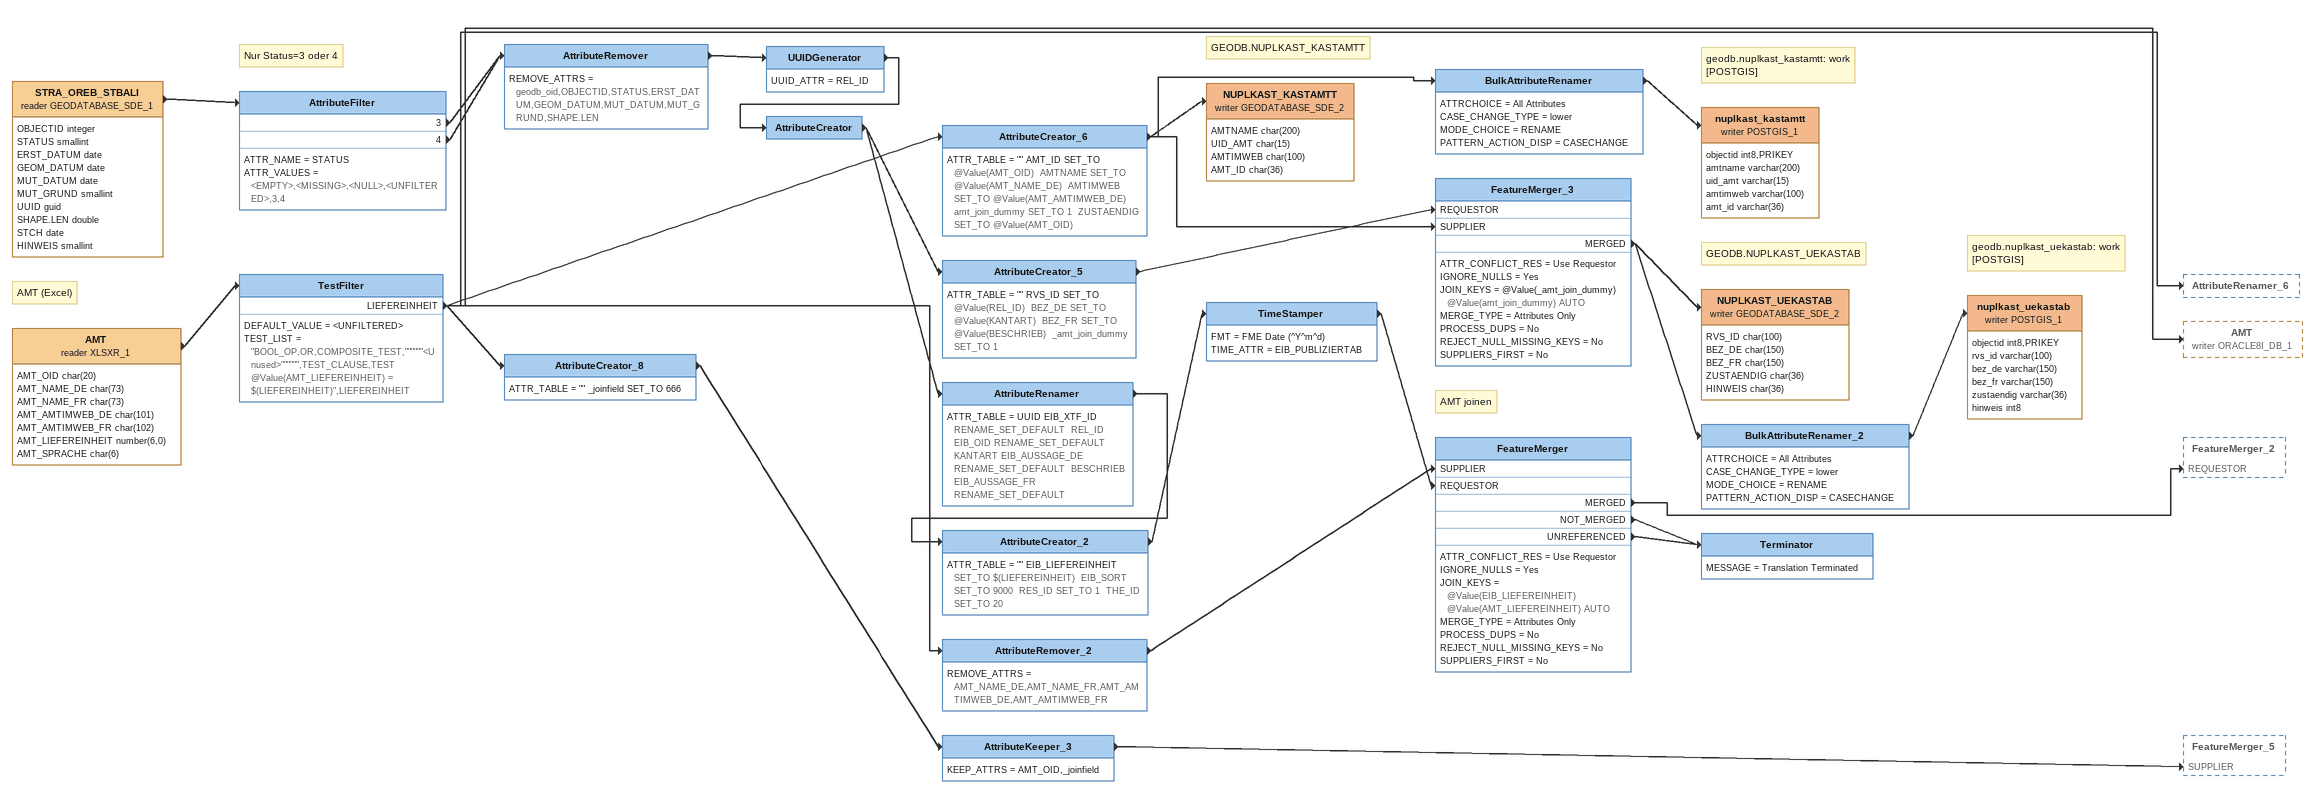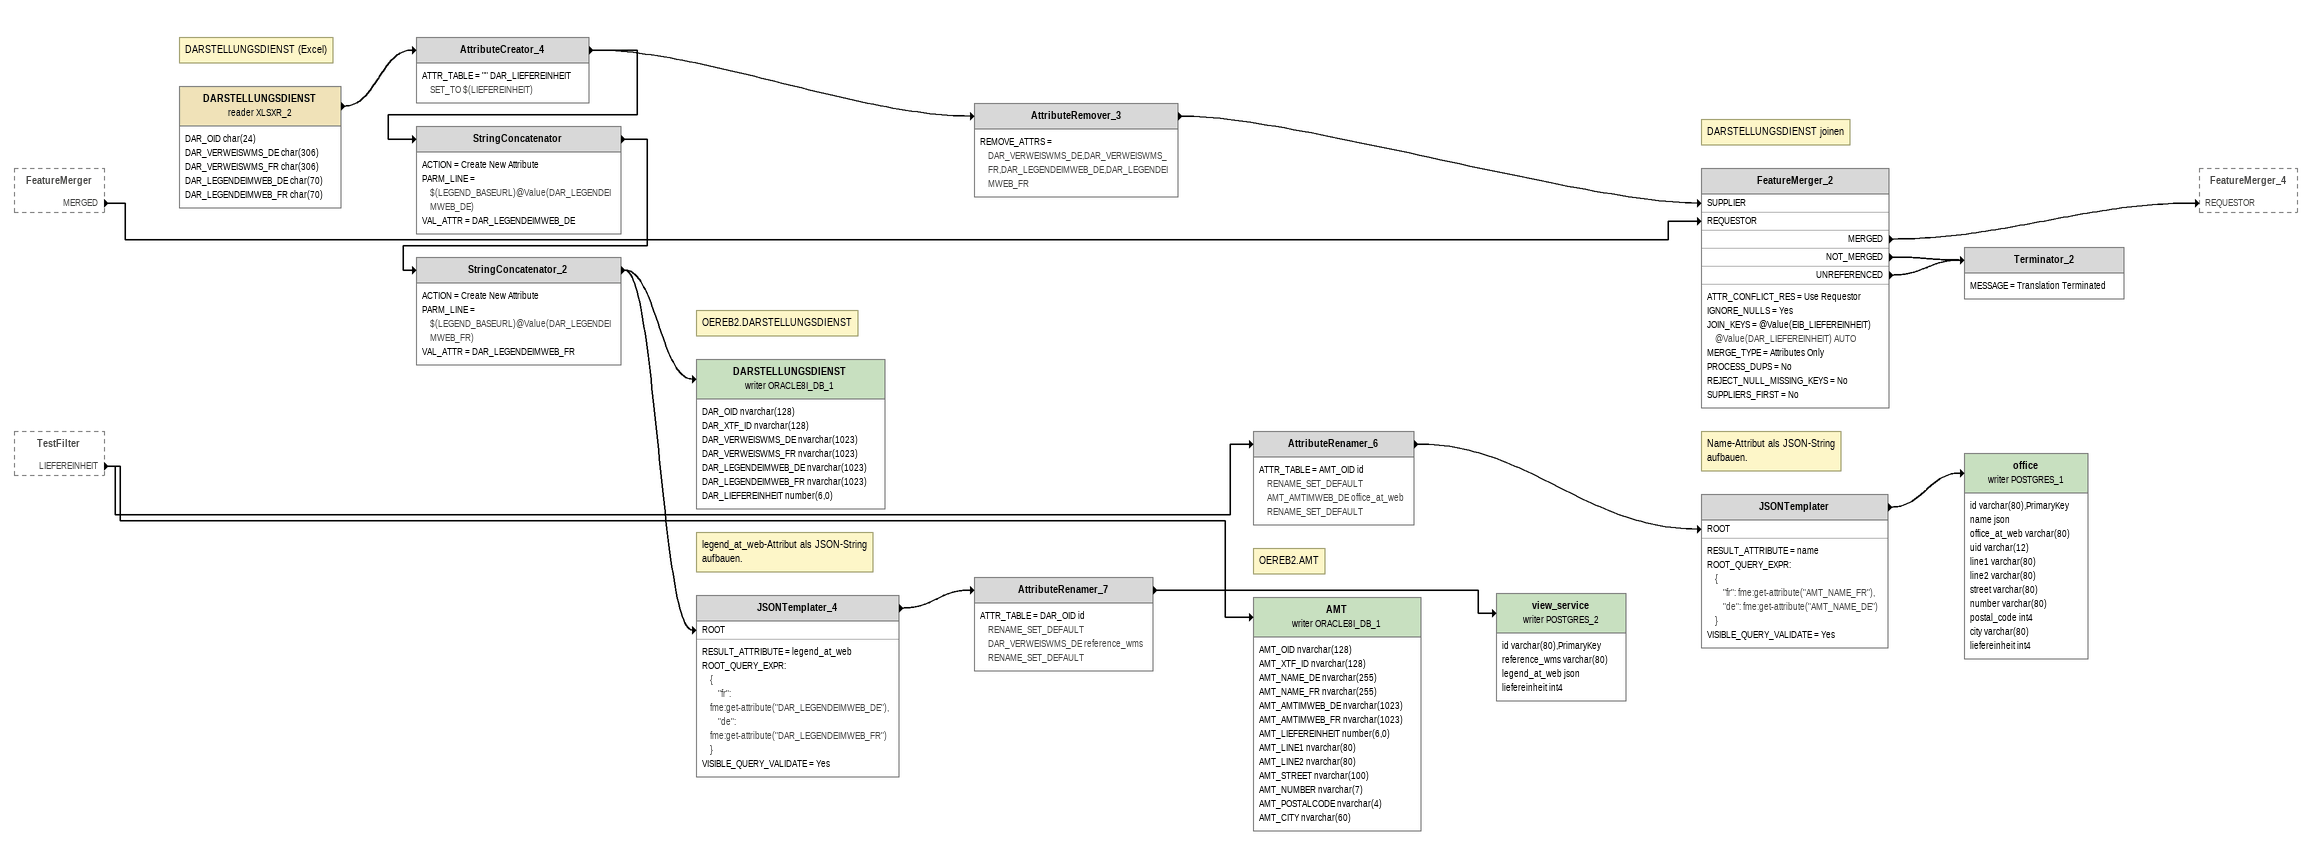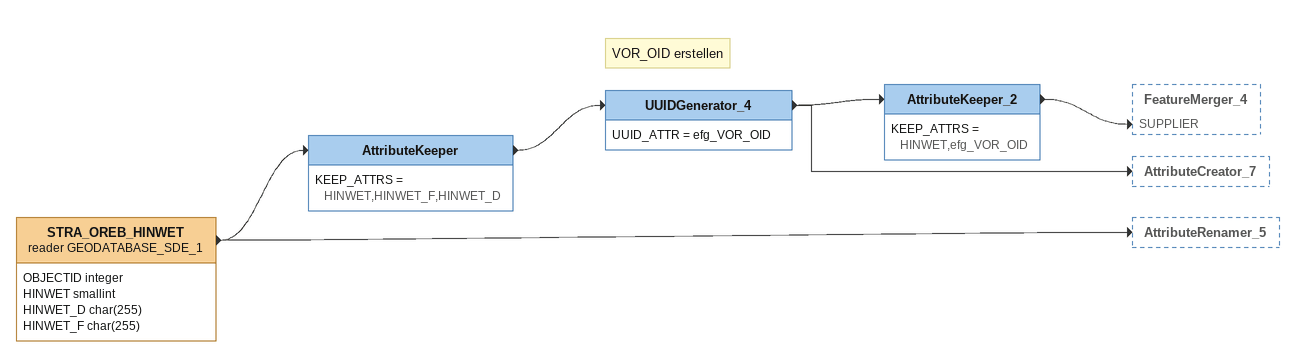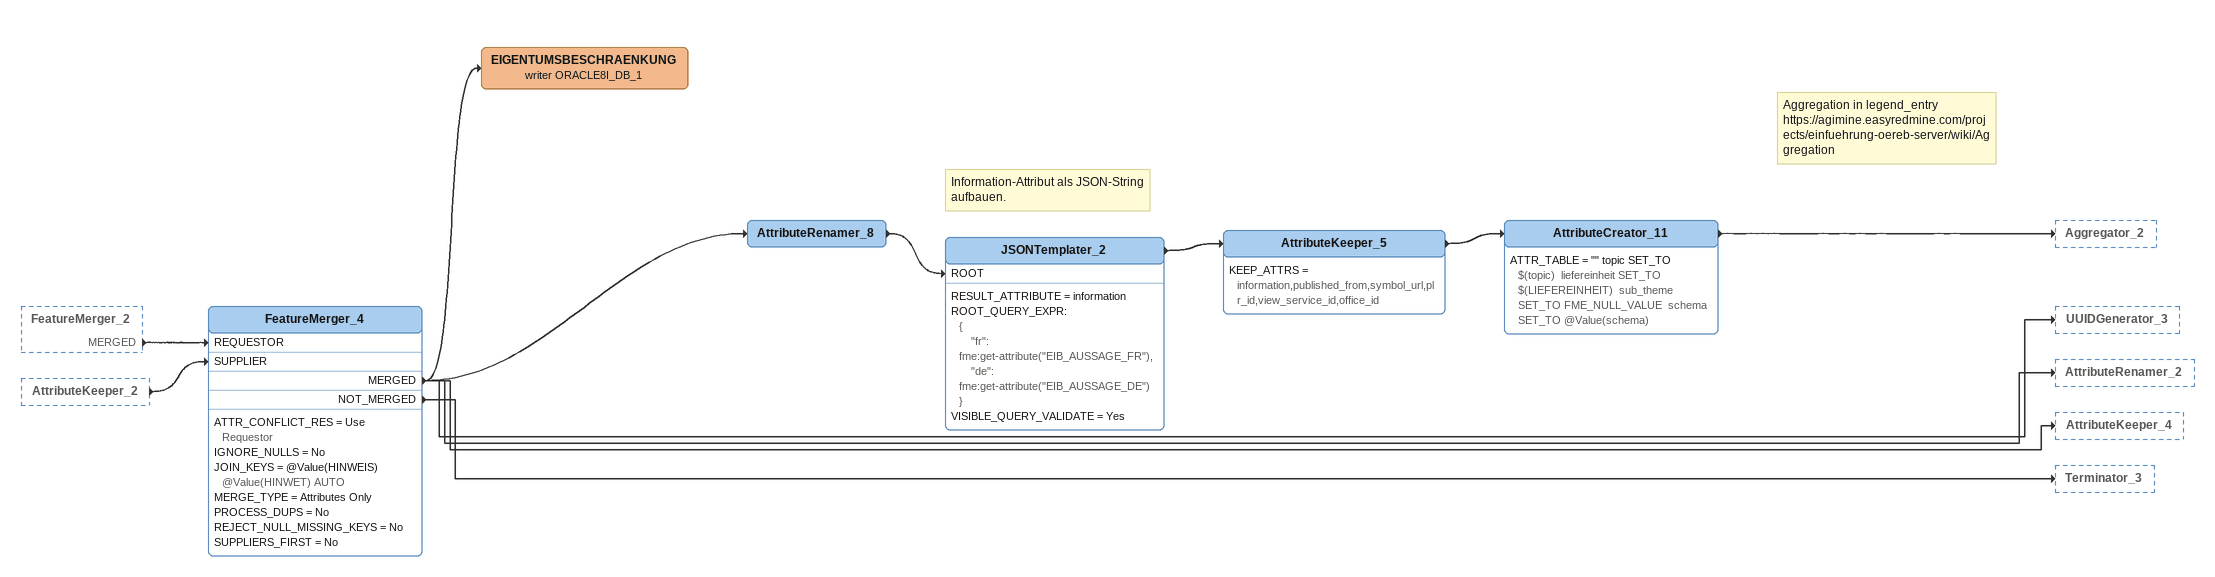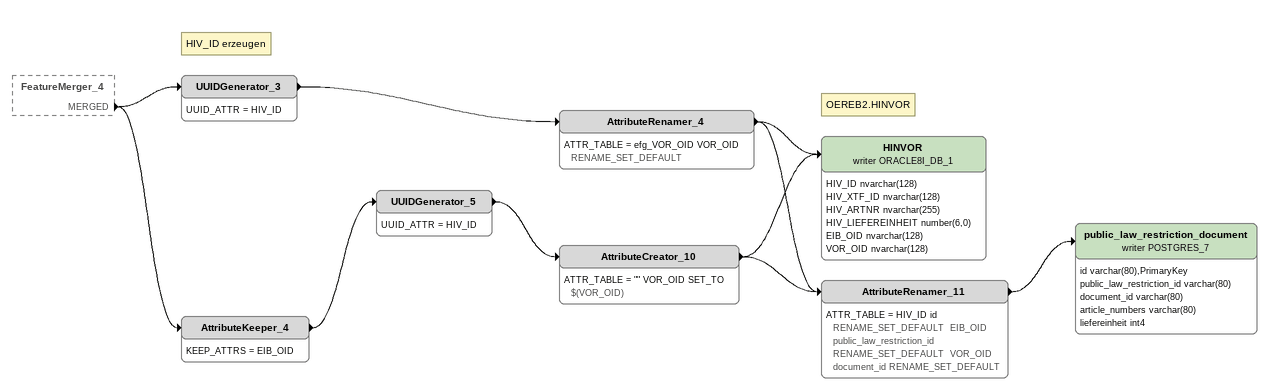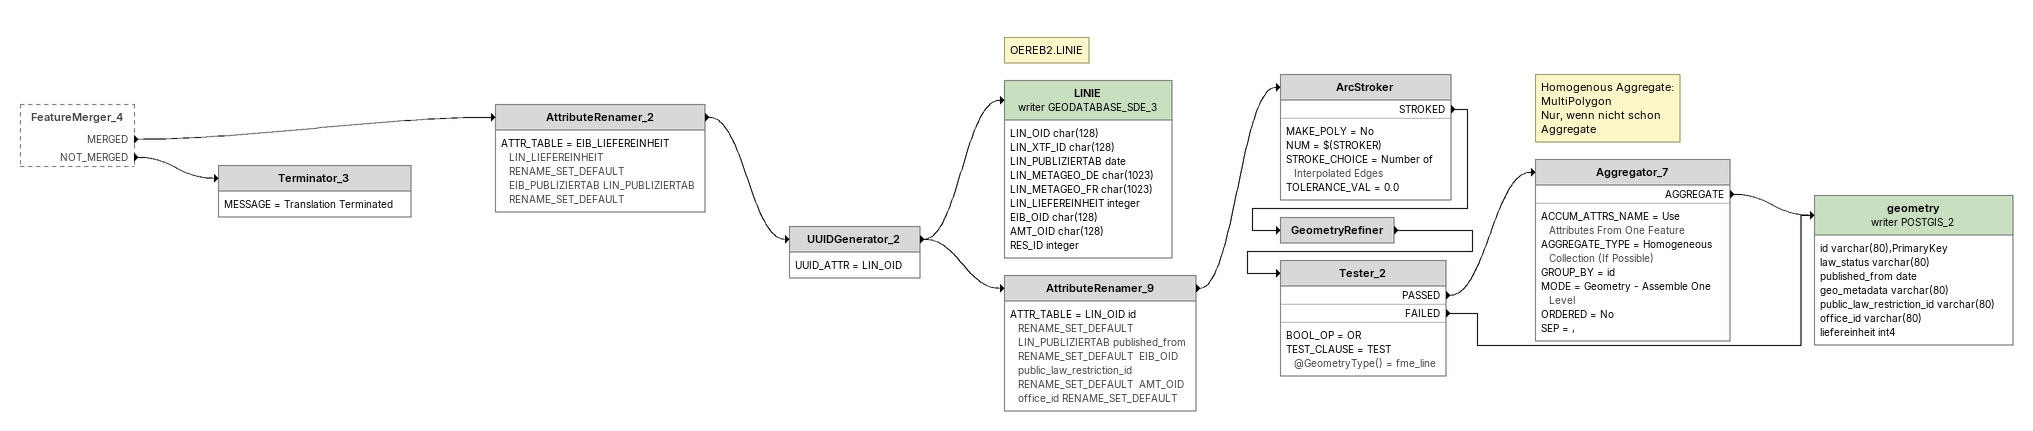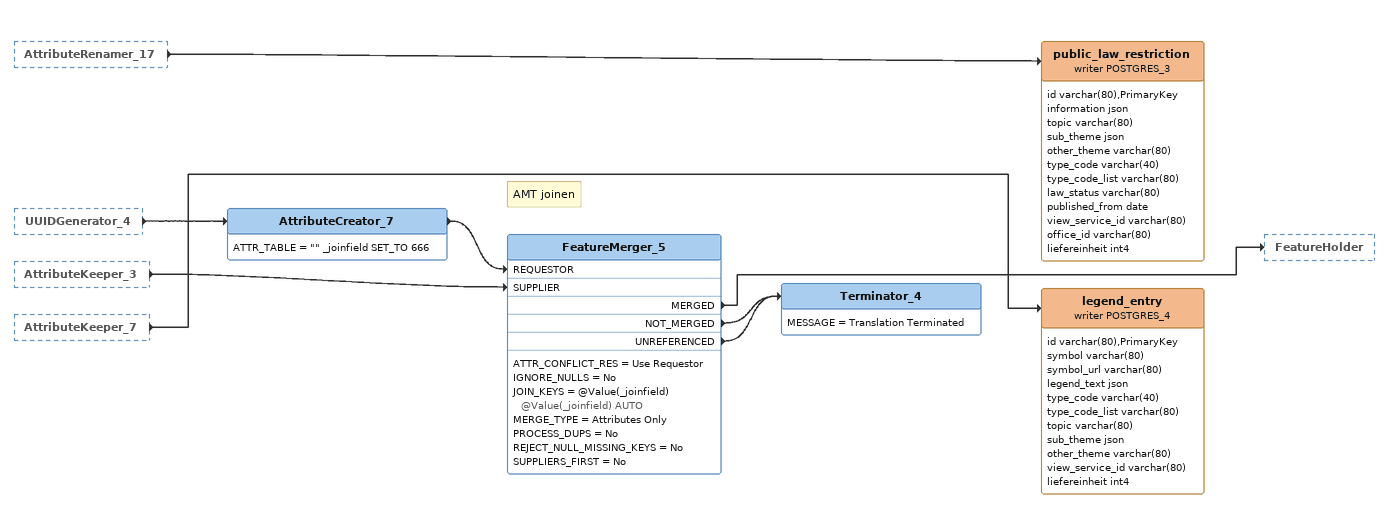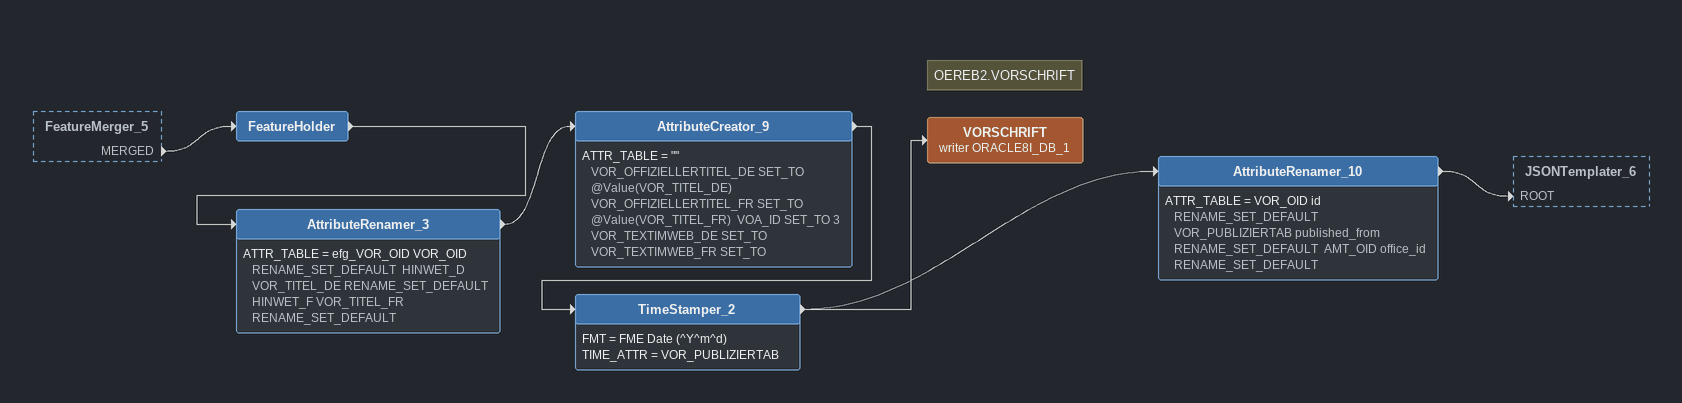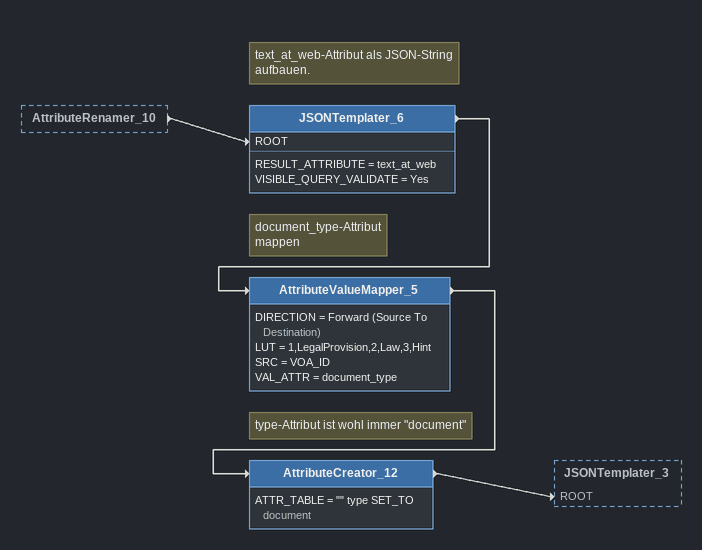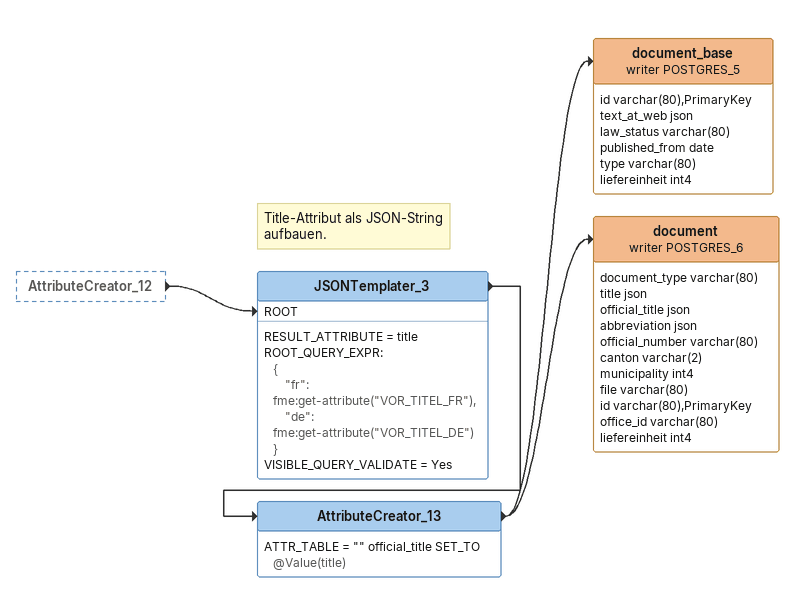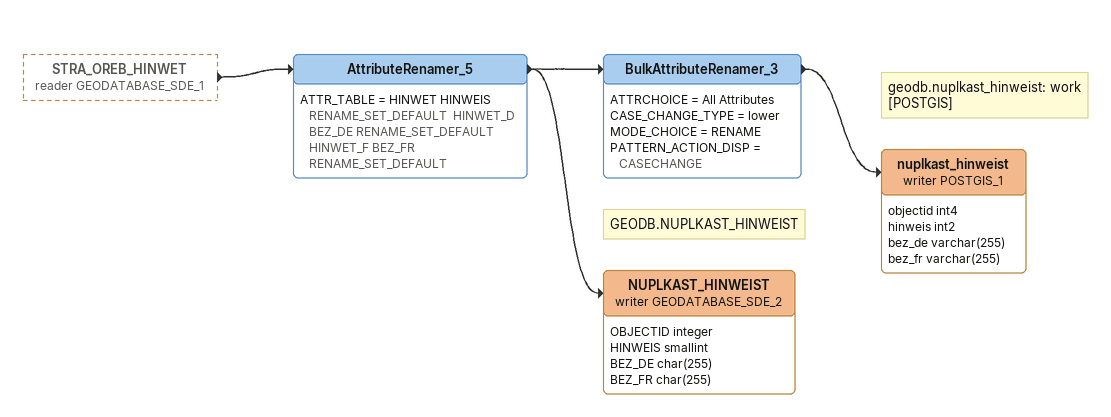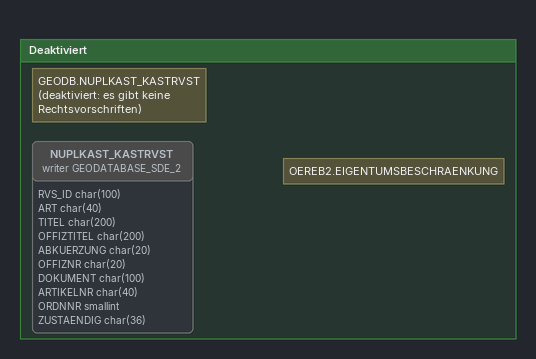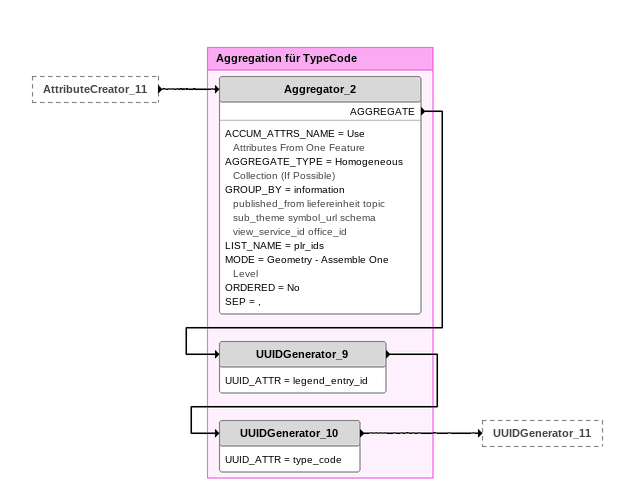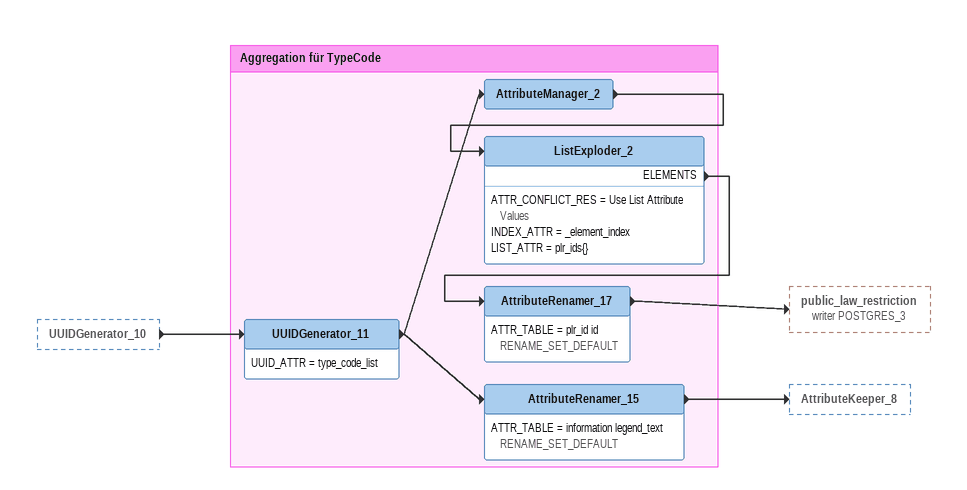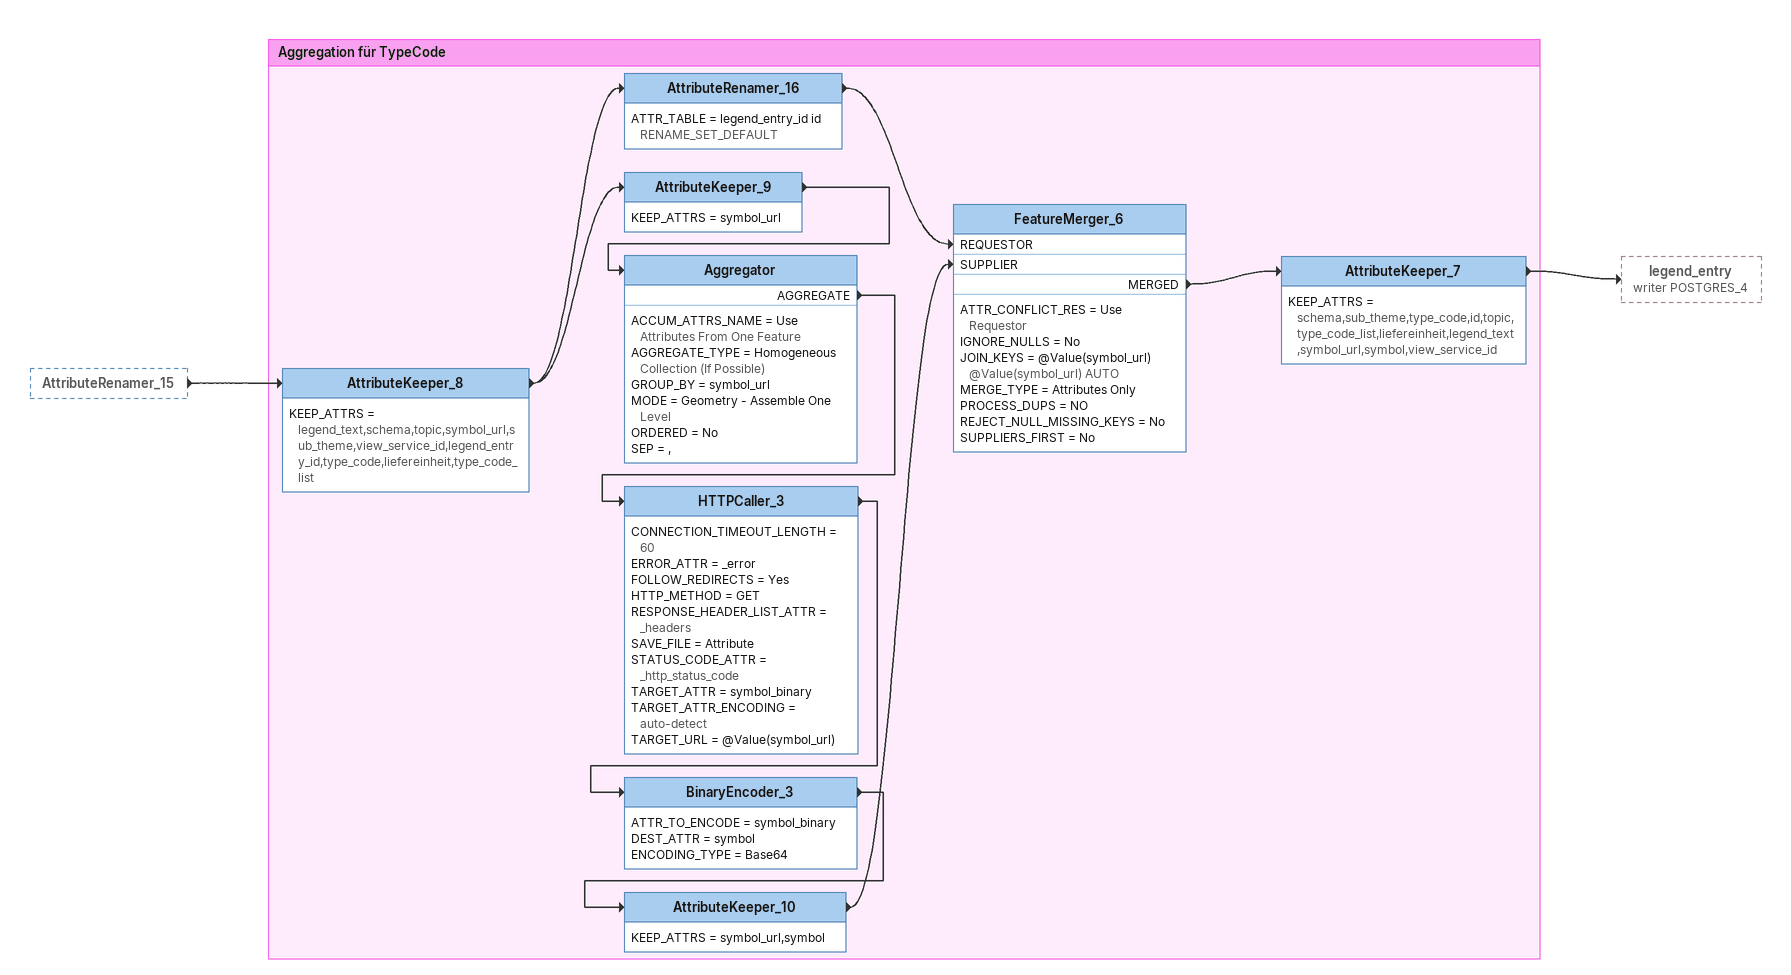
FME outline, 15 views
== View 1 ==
STRA_OREB_STBALI (reader GEODATABASE_SDE_1)
    attributes: OBJECTID integer, STATUS smallint, ERST_DATUM date, GEOM_DATUM date, MUT_DATUM date, MUT_GRUND smallint, UUID guid, SHAPE.LEN double, STCH date, HINWEIS smallint
    -> AttributeFilter
Note: Nur Status=3 oder 4
AttributeFilter
    ATTR_NAME = STATUS
    ATTR_VALUES = <EMPTY>,<MISSING>,<NULL>,<UNFILTERED>,3,4
    3 -> AttributeRemover
    4 -> AttributeRemover
AttributeRemover
    REMOVE_ATTRS = geodb_oid,OBJECTID,STATUS,ERST_DATUM,GEOM_DATUM,MUT_DATUM,MUT_GRUND,SHAPE.LEN
    -> UUIDGenerator
UUIDGenerator
    UUID_ATTR = REL_ID
    -> AttributeCreator
AttributeCreator
    -> AttributeRenamer
    -> AttributeCreator_5
AttributeCreator_5
    ATTR_TABLE = "" RVS_ID SET_TO @Value(REL_ID)  BEZ_DE SET_TO @Value(KANTART)  BEZ_FR SET_TO @Value(BESCHRIEB)  _amt_join_dummy SET_TO 1
    -> FeatureMerger_3 [REQUESTOR]
AttributeRenamer
    ATTR_TABLE = UUID EIB_XTF_ID RENAME_SET_DEFAULT  REL_ID EIB_OID RENAME_SET_DEFAULT  KANTART EIB_AUSSAGE_DE RENAME_SET_DEFAULT  BESCHRIEB EIB_AUSSAGE_FR RENAME_SET_DEFAULT
    -> AttributeCreator_2
AttributeCreator_2
    ATTR_TABLE = "" EIB_LIEFEREINHEIT SET_TO $(LIEFEREINHEIT)  EIB_SORT SET_TO 9000  RES_ID SET_TO 1  THE_ID SET_TO 20
    -> TimeStamper
TimeStamper
    FMT = FME Date (^Y^m^d)
    TIME_ATTR = EIB_PUBLIZIERTAB
    -> FeatureMerger [REQUESTOR]
Note: AMT (Excel)
AMT (reader XLSXR_1)
    attributes: AMT_OID char(20), AMT_NAME_DE char(73), AMT_NAME_FR char(73), AMT_AMTIMWEB_DE char(101), AMT_AMTIMWEB_FR char(102), AMT_LIEFEREINHEIT number(6,0), AMT_SPRACHE char(6)
    -> TestFilter
TestFilter
    DEFAULT_VALUE = <UNFILTERED>
    TEST_LIST = "BOOL_OP,OR,COMPOSITE_TEST,""""""<Unused>"""""",TEST_CLAUSE,TEST @Value(AMT_LIEFEREINHEIT) = $(LIEFEREINHEIT)",LIEFEREINHEIT
    LIEFEREINHEIT -> AttributeCreator_8
    LIEFEREINHEIT -> AttributeCreator_6
    LIEFEREINHEIT -> AttributeRenamer_6
    LIEFEREINHEIT -> AMT (writer ORACLE8I_DB_1)
    LIEFEREINHEIT -> AttributeRemover_2
AttributeCreator_6
    ATTR_TABLE = "" AMT_ID SET_TO @Value(AMT_OID)  AMTNAME SET_TO @Value(AMT_NAME_DE)  AMTIMWEB SET_TO @Value(AMT_AMTIMWEB_DE)  amt_join_dummy SET_TO 1  ZUSTAENDIG SET_TO @Value(AMT_OID)
    -> NUPLKAST_KASTAMTT (writer GEODATABASE_SDE_2)
    -> FeatureMerger_3 [SUPPLIER]
    -> BulkAttributeRenamer
Note: GEODB.NUPLKAST_KASTAMTT
NUPLKAST_KASTAMTT (writer GEODATABASE_SDE_2)
    attributes: AMTNAME char(200), UID_AMT char(15), AMTIMWEB char(100), AMT_ID char(36)
BulkAttributeRenamer
    ATTRCHOICE = All Attributes
    CASE_CHANGE_TYPE = lower
    MODE_CHOICE = RENAME
    PATTERN_ACTION_DISP = CASECHANGE
    -> nuplkast_kastamtt (writer POSTGIS_1)
Note: geodb.nuplkast_kastamtt: work [POSTGIS]
nuplkast_kastamtt (writer POSTGIS_1)
    attributes: objectid int8,PRIKEY, amtname varchar(200), uid_amt varchar(15), amtimweb varchar(100), amt_id varchar(36)
FeatureMerger_3
    ATTR_CONFLICT_RES = Use Requestor
    IGNORE_NULLS = Yes
    JOIN_KEYS = @Value(_amt_join_dummy) @Value(amt_join_dummy) AUTO
    MERGE_TYPE = Attributes Only
    PROCESS_DUPS = No
    REJECT_NULL_MISSING_KEYS = No
    SUPPLIERS_FIRST = No
    MERGED -> NUPLKAST_UEKASTAB (writer GEODATABASE_SDE_2)
    MERGED -> BulkAttributeRenamer_2
Note: GEODB.NUPLKAST_UEKASTAB
NUPLKAST_UEKASTAB (writer GEODATABASE_SDE_2)
    attributes: RVS_ID char(100), BEZ_DE char(150), BEZ_FR char(150), ZUSTAENDIG char(36), HINWEIS char(36)
BulkAttributeRenamer_2
    ATTRCHOICE = All Attributes
    CASE_CHANGE_TYPE = lower
    MODE_CHOICE = RENAME
    PATTERN_ACTION_DISP = CASECHANGE
    -> nuplkast_uekastab (writer POSTGIS_1)
Note: geodb.nuplkast_uekastab: work [POSTGIS]
nuplkast_uekastab (writer POSTGIS_1)
    attributes: objectid int8,PRIKEY, rvs_id varchar(100), bez_de varchar(150), bez_fr varchar(150), zustaendig varchar(36), hinweis int8
AttributeCreator_8
    ATTR_TABLE = "" _joinfield SET_TO 666
    -> AttributeKeeper_3
AttributeKeeper_3
    KEEP_ATTRS = AMT_OID,_joinfield
    -> FeatureMerger_5 [SUPPLIER]
AttributeRemover_2
    REMOVE_ATTRS = AMT_NAME_DE,AMT_NAME_FR,AMT_AMTIMWEB_DE,AMT_AMTIMWEB_FR
    -> FeatureMerger [SUPPLIER]
Note: AMT joinen
FeatureMerger
    ATTR_CONFLICT_RES = Use Requestor
    IGNORE_NULLS = Yes
    JOIN_KEYS = @Value(EIB_LIEFEREINHEIT) @Value(AMT_LIEFEREINHEIT) AUTO
    MERGE_TYPE = Attributes Only
    PROCESS_DUPS = No
    REJECT_NULL_MISSING_KEYS = No
    SUPPLIERS_FIRST = No
    MERGED -> FeatureMerger_2 [REQUESTOR]
    NOT_MERGED -> Terminator
    UNREFERENCED -> Terminator
Terminator
    MESSAGE = Translation Terminated

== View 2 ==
FeatureMerger [outside]
    MERGED -> FeatureMerger_2 [REQUESTOR]
TestFilter [outside]
    LIEFEREINHEIT -> AttributeRenamer_6
    LIEFEREINHEIT -> AMT (writer ORACLE8I_DB_1)
AttributeRenamer_6
    ATTR_TABLE = AMT_OID id RENAME_SET_DEFAULT  AMT_AMTIMWEB_DE office_at_web RENAME_SET_DEFAULT
    -> JSONTemplater [ROOT]
Note: Name-Attribut als JSON-String / aufbauen.
JSONTemplater
    RESULT_ATTRIBUTE = name
    ROOT_QUERY_EXPR:
      {
          "fr": fme:get-attribute("AMT_NAME_FR"),
          "de": fme:get-attribute("AMT_NAME_DE")
      }
    VISIBLE_QUERY_VALIDATE = Yes
    -> office (writer POSTGRES_1)
office (writer POSTGRES_1)
    attributes: id varchar(80),PrimaryKey, name json, office_at_web varchar(80), uid varchar(12), line1 varchar(80), line2 varchar(80), street varchar(80), number varchar(80), postal_code int4, city varchar(80), liefereinheit int4
Note: OEREB2.AMT
AMT (writer ORACLE8I_DB_1)
    attributes: AMT_OID nvarchar(128), AMT_XTF_ID nvarchar(128), AMT_NAME_DE nvarchar(255), AMT_NAME_FR nvarchar(255), AMT_AMTIMWEB_DE nvarchar(1023), AMT_AMTIMWEB_FR nvarchar(1023), AMT_LIEFEREINHEIT number(6,0), AMT_LINE1 nvarchar(80), AMT_LINE2 nvarchar(80), AMT_STREET nvarchar(100), AMT_NUMBER nvarchar(7), AMT_POSTALCODE nvarchar(4), AMT_CITY nvarchar(60)
Note: DARSTELLUNGSDIENST (Excel)
DARSTELLUNGSDIENST (reader XLSXR_2)
    attributes: DAR_OID char(24), DAR_VERWEISWMS_DE char(306), DAR_VERWEISWMS_FR char(306), DAR_LEGENDEIMWEB_DE char(70), DAR_LEGENDEIMWEB_FR char(70)
    -> AttributeCreator_4
AttributeCreator_4
    ATTR_TABLE = "" DAR_LIEFEREINHEIT SET_TO $(LIEFEREINHEIT)
    -> AttributeRemover_3
    -> StringConcatenator
AttributeRemover_3
    REMOVE_ATTRS = DAR_VERWEISWMS_DE,DAR_VERWEISWMS_FR,DAR_LEGENDEIMWEB_DE,DAR_LEGENDEIMWEB_FR
    -> FeatureMerger_2 [SUPPLIER]
Note: DARSTELLUNGSDIENST joinen
FeatureMerger_2
    ATTR_CONFLICT_RES = Use Requestor
    IGNORE_NULLS = Yes
    JOIN_KEYS = @Value(EIB_LIEFEREINHEIT) @Value(DAR_LIEFEREINHEIT) AUTO
    MERGE_TYPE = Attributes Only
    PROCESS_DUPS = No
    REJECT_NULL_MISSING_KEYS = No
    SUPPLIERS_FIRST = No
    MERGED -> FeatureMerger_4 [REQUESTOR]
    NOT_MERGED -> Terminator_2
    UNREFERENCED -> Terminator_2
Terminator_2
    MESSAGE = Translation Terminated
StringConcatenator
    ACTION = Create New Attribute
    PARM_LINE = $(LEGEND_BASEURL)@Value(DAR_LEGENDEIMWEB_DE)
    VAL_ATTR = DAR_LEGENDEIMWEB_DE
    -> StringConcatenator_2
StringConcatenator_2
    ACTION = Create New Attribute
    PARM_LINE = $(LEGEND_BASEURL)@Value(DAR_LEGENDEIMWEB_FR)
    VAL_ATTR = DAR_LEGENDEIMWEB_FR
    -> DARSTELLUNGSDIENST (writer ORACLE8I_DB_1)
    -> JSONTemplater_4 [ROOT]
Note: OEREB2.DARSTELLUNGSDIENST
DARSTELLUNGSDIENST (writer ORACLE8I_DB_1)
    attributes: DAR_OID nvarchar(128), DAR_XTF_ID nvarchar(128), DAR_VERWEISWMS_DE nvarchar(1023), DAR_VERWEISWMS_FR nvarchar(1023), DAR_LEGENDEIMWEB_DE nvarchar(1023), DAR_LEGENDEIMWEB_FR nvarchar(1023), DAR_LIEFEREINHEIT number(6,0)
Note: legend_at_web-Attribut als JSON-String / aufbauen.
JSONTemplater_4
    RESULT_ATTRIBUTE = legend_at_web
    ROOT_QUERY_EXPR:
      {
          "fr": fme:get-attribute("DAR_LEGENDEIMWEB_DE"),
          "de": fme:get-attribute("DAR_LEGENDEIMWEB_FR")
      }
    VISIBLE_QUERY_VALIDATE = Yes
    -> AttributeRenamer_7
AttributeRenamer_7
    ATTR_TABLE = DAR_OID id RENAME_SET_DEFAULT  DAR_VERWEISWMS_DE reference_wms RENAME_SET_DEFAULT
    -> view_service (writer POSTGRES_2)
view_service (writer POSTGRES_2)
    attributes: id varchar(80),PrimaryKey, reference_wms varchar(80), legend_at_web json, liefereinheit int4

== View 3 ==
STRA_OREB_HINWET (reader GEODATABASE_SDE_1)
    attributes: OBJECTID integer, HINWET smallint, HINWET_D char(255), HINWET_F char(255)
    -> AttributeKeeper
    -> AttributeRenamer_5
AttributeKeeper
    KEEP_ATTRS = HINWET,HINWET_F,HINWET_D
    -> UUIDGenerator_4
Note: VOR_OID erstellen
UUIDGenerator_4
    UUID_ATTR = efg_VOR_OID
    -> AttributeKeeper_2
    -> AttributeCreator_7
AttributeKeeper_2
    KEEP_ATTRS = HINWET,efg_VOR_OID
    -> FeatureMerger_4 [SUPPLIER]

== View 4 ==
FeatureMerger_2 [outside]
    MERGED -> FeatureMerger_4 [REQUESTOR]
AttributeKeeper_2 [outside]
    -> FeatureMerger_4 [SUPPLIER]
FeatureMerger_4
    ATTR_CONFLICT_RES = Use Requestor
    IGNORE_NULLS = No
    JOIN_KEYS = @Value(HINWEIS) @Value(HINWET) AUTO
    MERGE_TYPE = Attributes Only
    PROCESS_DUPS = No
    REJECT_NULL_MISSING_KEYS = No
    SUPPLIERS_FIRST = No
    MERGED -> UUIDGenerator_3
    MERGED -> EIGENTUMSBESCHRAENKUNG (writer ORACLE8I_DB_1)
    MERGED -> AttributeRenamer_2
    MERGED -> AttributeKeeper_4
    MERGED -> AttributeRenamer_8
    NOT_MERGED -> Terminator_3
EIGENTUMSBESCHRAENKUNG (writer ORACLE8I_DB_1)
AttributeRenamer_8
    -> JSONTemplater_2 [ROOT]
Note: Information-Attribut als JSON-String / aufbauen.
JSONTemplater_2
    RESULT_ATTRIBUTE = information
    ROOT_QUERY_EXPR:
      {
          "fr": fme:get-attribute("EIB_AUSSAGE_FR"),
          "de": fme:get-attribute("EIB_AUSSAGE_DE")
      }
    VISIBLE_QUERY_VALIDATE = Yes
    -> AttributeKeeper_5
AttributeKeeper_5
    KEEP_ATTRS = information,published_from,symbol_url,plr_id,view_service_id,office_id
    -> AttributeCreator_11
Note: Aggregation in legend_entry / https://agimine.easyredmine.com/projects/einfuehrung-oereb-server/wiki/Aggregation
AttributeCreator_11
    ATTR_TABLE = "" topic SET_TO $(topic)  liefereinheit SET_TO $(LIEFEREINHEIT)  sub_theme SET_TO FME_NULL_VALUE  schema SET_TO @Value(schema)
    -> Aggregator_2

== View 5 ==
FeatureMerger_4 [outside]
    MERGED -> UUIDGenerator_3
    MERGED -> AttributeKeeper_4
Note: HIV_ID erzeugen
UUIDGenerator_3
    UUID_ATTR = HIV_ID
    -> AttributeRenamer_4
AttributeRenamer_4
    ATTR_TABLE = efg_VOR_OID VOR_OID RENAME_SET_DEFAULT
    -> HINVOR (writer ORACLE8I_DB_1)
    -> AttributeRenamer_11
AttributeKeeper_4
    KEEP_ATTRS = EIB_OID
    -> UUIDGenerator_5
UUIDGenerator_5
    UUID_ATTR = HIV_ID
    -> AttributeCreator_10
AttributeCreator_10
    ATTR_TABLE = "" VOR_OID SET_TO $(VOR_OID)
    -> HINVOR (writer ORACLE8I_DB_1)
    -> AttributeRenamer_11
Note: OEREB2.HINVOR
HINVOR (writer ORACLE8I_DB_1)
    attributes: HIV_ID nvarchar(128), HIV_XTF_ID nvarchar(128), HIV_ARTNR nvarchar(255), HIV_LIEFEREINHEIT number(6,0), EIB_OID nvarchar(128), VOR_OID nvarchar(128)
AttributeRenamer_11
    ATTR_TABLE = HIV_ID id RENAME_SET_DEFAULT  EIB_OID public_law_restriction_id RENAME_SET_DEFAULT  VOR_OID document_id RENAME_SET_DEFAULT
    -> public_law_restriction_document (writer POSTGRES_7)
public_law_restriction_document (writer POSTGRES_7)
    attributes: id varchar(80),PrimaryKey, public_law_restriction_id varchar(80), document_id varchar(80), article_numbers varchar(80), liefereinheit int4

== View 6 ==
FeatureMerger_4 [outside]
    MERGED -> AttributeRenamer_2
    NOT_MERGED -> Terminator_3
AttributeRenamer_2
    ATTR_TABLE = EIB_LIEFEREINHEIT LIN_LIEFEREINHEIT RENAME_SET_DEFAULT  EIB_PUBLIZIERTAB LIN_PUBLIZIERTAB RENAME_SET_DEFAULT
    -> UUIDGenerator_2
UUIDGenerator_2
    UUID_ATTR = LIN_OID
    -> LINIE (writer GEODATABASE_SDE_3)
    -> AttributeRenamer_9
Note: OEREB2.LINIE
LINIE (writer GEODATABASE_SDE_3)
    attributes: LIN_OID char(128), LIN_XTF_ID char(128), LIN_PUBLIZIERTAB date, LIN_METAGEO_DE char(1023), LIN_METAGEO_FR char(1023), LIN_LIEFEREINHEIT integer, EIB_OID char(128), AMT_OID char(128), RES_ID integer
AttributeRenamer_9
    ATTR_TABLE = LIN_OID id RENAME_SET_DEFAULT  LIN_PUBLIZIERTAB published_from RENAME_SET_DEFAULT  EIB_OID public_law_restriction_id RENAME_SET_DEFAULT  AMT_OID office_id RENAME_SET_DEFAULT
    -> ArcStroker
ArcStroker
    MAKE_POLY = No
    NUM = $(STROKER)
    STROKE_CHOICE = Number of Interpolated Edges
    TOLERANCE_VAL = 0.0
    STROKED -> GeometryRefiner
GeometryRefiner
    -> Tester_2
Tester_2
    BOOL_OP = OR
    TEST_CLAUSE = TEST @GeometryType() = fme_line
    PASSED -> Aggregator_7
    FAILED -> geometry (writer POSTGIS_2)
Note: Homogenous Aggregate: MultiPolygon / Nur, wenn nicht schon / Aggregate
Aggregator_7
    ACCUM_ATTRS_NAME = Use Attributes From One Feature
    AGGREGATE_TYPE = Homogeneous Collection (If Possible)
    GROUP_BY = id
    MODE = Geometry - Assemble One Level
    ORDERED = No
    SEP = ,
    AGGREGATE -> geometry (writer POSTGIS_2)
geometry (writer POSTGIS_2)
    attributes: id varchar(80),PrimaryKey, law_status varchar(80), published_from date, geo_metadata varchar(80), public_law_restriction_id varchar(80), office_id varchar(80), liefereinheit int4
Terminator_3
    MESSAGE = Translation Terminated

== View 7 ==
AttributeRenamer_17 [outside]
    -> public_law_restriction (writer POSTGRES_3)
UUIDGenerator_4 [outside]
    -> AttributeCreator_7
AttributeKeeper_3 [outside]
    -> FeatureMerger_5 [SUPPLIER]
AttributeKeeper_7 [outside]
    -> legend_entry (writer POSTGRES_4)
public_law_restriction (writer POSTGRES_3)
    attributes: id varchar(80),PrimaryKey, information json, topic varchar(80), sub_theme json, other_theme varchar(80), type_code varchar(40), type_code_list varchar(80), law_status varchar(80), published_from date, view_service_id varchar(80), office_id varchar(80), liefereinheit int4
legend_entry (writer POSTGRES_4)
    attributes: id varchar(80),PrimaryKey, symbol varchar(80), symbol_url varchar(80), legend_text json, type_code varchar(40), type_code_list varchar(80), topic varchar(80), sub_theme json, other_theme varchar(80), view_service_id varchar(80), liefereinheit int4
AttributeCreator_7
    ATTR_TABLE = "" _joinfield SET_TO 666
    -> FeatureMerger_5 [REQUESTOR]
Note: AMT joinen
FeatureMerger_5
    ATTR_CONFLICT_RES = Use Requestor
    IGNORE_NULLS = No
    JOIN_KEYS = @Value(_joinfield) @Value(_joinfield) AUTO
    MERGE_TYPE = Attributes Only
    PROCESS_DUPS = No
    REJECT_NULL_MISSING_KEYS = No
    SUPPLIERS_FIRST = No
    MERGED -> FeatureHolder
    NOT_MERGED -> Terminator_4
    UNREFERENCED -> Terminator_4
Terminator_4
    MESSAGE = Translation Terminated

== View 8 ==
FeatureMerger_5 [outside]
    MERGED -> FeatureHolder
FeatureHolder
    -> AttributeRenamer_3
AttributeRenamer_3
    ATTR_TABLE = efg_VOR_OID VOR_OID RENAME_SET_DEFAULT  HINWET_D VOR_TITEL_DE RENAME_SET_DEFAULT  HINWET_F VOR_TITEL_FR RENAME_SET_DEFAULT
    -> AttributeCreator_9
AttributeCreator_9
    ATTR_TABLE = "" VOR_OFFIZIELLERTITEL_DE SET_TO @Value(VOR_TITEL_DE)  VOR_OFFIZIELLERTITEL_FR SET_TO @Value(VOR_TITEL_FR)  VOA_ID SET_TO 3  VOR_TEXTIMWEB_DE SET_TO    VOR_TEXTIMWEB_FR SET_TO
    -> TimeStamper_2
TimeStamper_2
    FMT = FME Date (^Y^m^d)
    TIME_ATTR = VOR_PUBLIZIERTAB
    -> VORSCHRIFT (writer ORACLE8I_DB_1)
    -> AttributeRenamer_10
Note: OEREB2.VORSCHRIFT
VORSCHRIFT (writer ORACLE8I_DB_1)
AttributeRenamer_10
    ATTR_TABLE = VOR_OID id RENAME_SET_DEFAULT  VOR_PUBLIZIERTAB published_from RENAME_SET_DEFAULT  AMT_OID office_id RENAME_SET_DEFAULT
    -> JSONTemplater_6 [ROOT]

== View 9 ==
AttributeRenamer_10 [outside]
    -> JSONTemplater_6 [ROOT]
Note: text_at_web-Attribut als JSON-String / aufbauen.
JSONTemplater_6
    RESULT_ATTRIBUTE = text_at_web
    VISIBLE_QUERY_VALIDATE = Yes
    -> AttributeValueMapper_5
Note: document_type-Attribut / mappen
AttributeValueMapper_5
    DIRECTION = Forward (Source To Destination)
    LUT = 1,LegalProvision,2,Law,3,Hint
    SRC = VOA_ID
    VAL_ATTR = document_type
    -> AttributeCreator_12
Note: type-Attribut ist wohl immer "document"
AttributeCreator_12
    ATTR_TABLE = "" type SET_TO document
    -> JSONTemplater_3 [ROOT]

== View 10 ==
AttributeCreator_12 [outside]
    -> JSONTemplater_3 [ROOT]
Note: Title-Attribut als JSON-String / aufbauen.
JSONTemplater_3
    RESULT_ATTRIBUTE = title
    ROOT_QUERY_EXPR:
      {
          "fr": fme:get-attribute("VOR_TITEL_FR"),
          "de": fme:get-attribute("VOR_TITEL_DE")
      }
    VISIBLE_QUERY_VALIDATE = Yes
    -> AttributeCreator_13
AttributeCreator_13
    ATTR_TABLE = "" official_title SET_TO @Value(title)
    -> document_base (writer POSTGRES_5)
    -> document (writer POSTGRES_6)
document_base (writer POSTGRES_5)
    attributes: id varchar(80),PrimaryKey, text_at_web json, law_status varchar(80), published_from date, type varchar(80), liefereinheit int4
document (writer POSTGRES_6)
    attributes: document_type varchar(80), title json, official_title json, abbreviation json, official_number varchar(80), canton varchar(2), municipality int4, file varchar(80), id varchar(80),PrimaryKey, office_id varchar(80), liefereinheit int4

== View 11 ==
STRA_OREB_HINWET (reader GEODATABASE_SDE_1) [outside]
    -> AttributeRenamer_5
AttributeRenamer_5
    ATTR_TABLE = HINWET HINWEIS RENAME_SET_DEFAULT  HINWET_D BEZ_DE RENAME_SET_DEFAULT  HINWET_F BEZ_FR RENAME_SET_DEFAULT
    -> NUPLKAST_HINWEIST (writer GEODATABASE_SDE_2)
    -> BulkAttributeRenamer_3
BulkAttributeRenamer_3
    ATTRCHOICE = All Attributes
    CASE_CHANGE_TYPE = lower
    MODE_CHOICE = RENAME
    PATTERN_ACTION_DISP = CASECHANGE
    -> nuplkast_hinweist (writer POSTGIS_1)
Note: geodb.nuplkast_hinweist: work [POSTGIS]
nuplkast_hinweist (writer POSTGIS_1)
    attributes: objectid int4, hinweis int2, bez_de varchar(255), bez_fr varchar(255)
Note: GEODB.NUPLKAST_HINWEIST
NUPLKAST_HINWEIST (writer GEODATABASE_SDE_2)
    attributes: OBJECTID integer, HINWEIS smallint, BEZ_DE char(255), BEZ_FR char(255)

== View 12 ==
Bookmark: Deaktiviert
Note: GEODB.NUPLKAST_KASTRVST / (deaktiviert: es gibt keine / Rechtsvorschriften)
Note: OEREB2.EIGENTUMSBESCHRAENKUNG
NUPLKAST_KASTRVST (writer GEODATABASE_SDE_2) [off]
    attributes: RVS_ID char(100), ART char(40), TITEL char(200), OFFIZTITEL char(200), ABKUERZUNG char(20), OFFIZNR char(20), DOKUMENT char(100), ARTIKELNR char(40), ORDNNR smallint, ZUSTAENDIG char(36)

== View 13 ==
AttributeCreator_11 [outside]
    -> Aggregator_2

Bookmark: Aggregation für TypeCode
Aggregator_2
    ACCUM_ATTRS_NAME = Use Attributes From One Feature
    AGGREGATE_TYPE = Homogeneous Collection (If Possible)
    GROUP_BY = information published_from liefereinheit topic sub_theme symbol_url schema view_service_id office_id
    LIST_NAME = plr_ids
    MODE = Geometry - Assemble One Level
    ORDERED = No
    SEP = ,
    AGGREGATE -> UUIDGenerator_9
UUIDGenerator_9
    UUID_ATTR = legend_entry_id
    -> UUIDGenerator_10
UUIDGenerator_10
    UUID_ATTR = type_code
    -> UUIDGenerator_11

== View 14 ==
UUIDGenerator_10 [outside]
    -> UUIDGenerator_11

Bookmark: Aggregation für TypeCode
UUIDGenerator_11
    UUID_ATTR = type_code_list
    -> AttributeManager_2
    -> AttributeRenamer_15
AttributeManager_2
    -> ListExploder_2
ListExploder_2
    ATTR_CONFLICT_RES = Use List Attribute Values
    INDEX_ATTR = _element_index
    LIST_ATTR = plr_ids{}
    ELEMENTS -> AttributeRenamer_17
AttributeRenamer_17
    ATTR_TABLE = plr_id id RENAME_SET_DEFAULT
    -> public_law_restriction (writer POSTGRES_3)
AttributeRenamer_15
    ATTR_TABLE = information legend_text RENAME_SET_DEFAULT
    -> AttributeKeeper_8

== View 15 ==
AttributeRenamer_15 [outside]
    -> AttributeKeeper_8

Bookmark: Aggregation für TypeCode
AttributeKeeper_8
    KEEP_ATTRS = legend_text,schema,topic,symbol_url,sub_theme,view_service_id,legend_entry_id,type_code,liefereinheit,type_code_list
    -> AttributeRenamer_16
    -> AttributeKeeper_9
AttributeRenamer_16
    ATTR_TABLE = legend_entry_id id RENAME_SET_DEFAULT
    -> FeatureMerger_6 [REQUESTOR]
AttributeKeeper_9
    KEEP_ATTRS = symbol_url
    -> Aggregator
Aggregator
    ACCUM_ATTRS_NAME = Use Attributes From One Feature
    AGGREGATE_TYPE = Homogeneous Collection (If Possible)
    GROUP_BY = symbol_url
    MODE = Geometry - Assemble One Level
    ORDERED = No
    SEP = ,
    AGGREGATE -> HTTPCaller_3
HTTPCaller_3
    CONNECTION_TIMEOUT_LENGTH = 60
    ERROR_ATTR = _error
    FOLLOW_REDIRECTS = Yes
    HTTP_METHOD = GET
    RESPONSE_HEADER_LIST_ATTR = _headers
    SAVE_FILE = Attribute
    STATUS_CODE_ATTR = _http_status_code
    TARGET_ATTR = symbol_binary
    TARGET_ATTR_ENCODING = auto-detect
    TARGET_URL = @Value(symbol_url)
    -> BinaryEncoder_3
BinaryEncoder_3
    ATTR_TO_ENCODE = symbol_binary
    DEST_ATTR = symbol
    ENCODING_TYPE = Base64
    -> AttributeKeeper_10
AttributeKeeper_10
    KEEP_ATTRS = symbol_url,symbol
    -> FeatureMerger_6 [SUPPLIER]
FeatureMerger_6
    ATTR_CONFLICT_RES = Use Requestor
    IGNORE_NULLS = No
    JOIN_KEYS = @Value(symbol_url) @Value(symbol_url) AUTO
    MERGE_TYPE = Attributes Only
    PROCESS_DUPS = NO
    REJECT_NULL_MISSING_KEYS = No
    SUPPLIERS_FIRST = No
    MERGED -> AttributeKeeper_7
AttributeKeeper_7
    KEEP_ATTRS = schema,sub_theme,type_code,id,topic,type_code_list,liefereinheit,legend_text,symbol_url,symbol,view_service_id
    -> legend_entry (writer POSTGRES_4)
